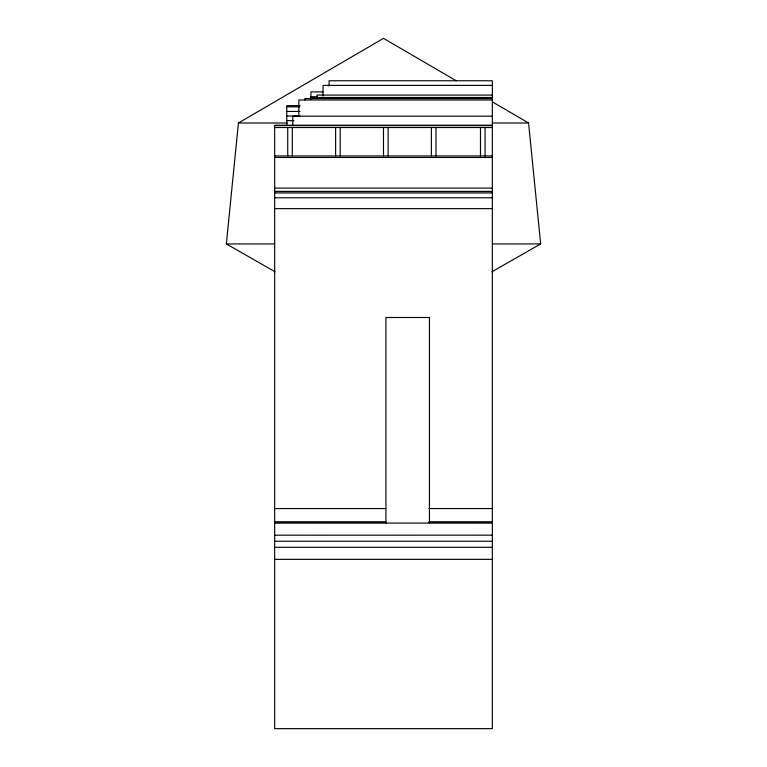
<?xml version="1.0" encoding="UTF-8"?>
<svg xmlns="http://www.w3.org/2000/svg" width="767" height="767" viewBox="0 0 767 767"><rect width="100%" height="100%" fill="white"/><g stroke="black" fill="none" stroke-linecap="round" stroke-linejoin="round"><path stroke-width="1.15" d="M491.983 271.748L540.658 243.925L528.568 122.998L492.337 101.838M492.337 85.405L323.041 85.405L323.041 95.99M322.878 91.887L310.942 91.887L310.942 99.029M492.337 95.079L316.992 95.079L316.992 98.224M310.942 96.728L316.915 96.728M316.992 97.495L492.337 97.495M310.942 97.697L492.337 97.697M492.337 98.54L304.902 98.54L304.902 99.988M492.337 99.988L298.852 99.988L298.852 116.162M299.974 105.635L286.762 105.635L286.762 125.462M286.762 106.843L299.907 106.843M286.762 111.445L299.907 111.445M286.762 116.038L299.907 116.038M492.337 116.162L292.802 116.162L292.802 125.232M286.762 120.63L293.934 120.63M238.384 122.998L287.385 122.998M493.171 122.998L528.616 122.998M492.337 125.232L274.663 125.232L274.663 521.867L385.887 521.867M274.663 125.587L492.337 125.587M274.663 127.523L492.337 127.523M274.663 155.941L492.337 155.941M274.663 157.475L492.337 157.475M274.663 188.107L492.337 188.107M274.663 191.434L492.337 191.434M274.663 191.491L492.337 191.491M274.663 192.948L492.337 192.948M274.663 197.781L492.337 197.781M274.663 208.662L492.337 208.662M226.294 243.925L274.682 243.925M492.318 243.925L540.706 243.925M274.663 508.559L385.887 508.559M428.945 508.559L492.337 508.559M428.945 521.867L492.337 521.867M385.887 522.471L274.663 522.471L274.663 728.65L492.337 728.65L492.337 80.765L329.081 80.765L329.081 86M428.945 522.471L492.337 522.471M274.663 523.075L492.337 523.075M274.663 535.193L492.337 535.165M274.663 541.243L492.337 541.243M274.663 547.293L492.337 547.293M274.663 559.354L492.337 559.354M275.017 271.748L226.342 243.925L238.432 122.998L383.5 38.35L456.058 80.679M485.08 127.523L485.08 155.941M480.487 127.523L480.487 155.941M435.982 127.523L435.982 155.941M431.39 127.523L431.39 155.941M429.453 523.075L429.453 317.5L385.916 317.5L385.916 523.075M388.092 127.523L388.092 155.941M383.5 127.523L383.5 155.941M340.212 127.523L340.212 155.941M335.61 127.523L335.61 155.941M292.323 127.523L292.323 155.941M287.73 127.523L287.73 155.941"/></g></svg>
